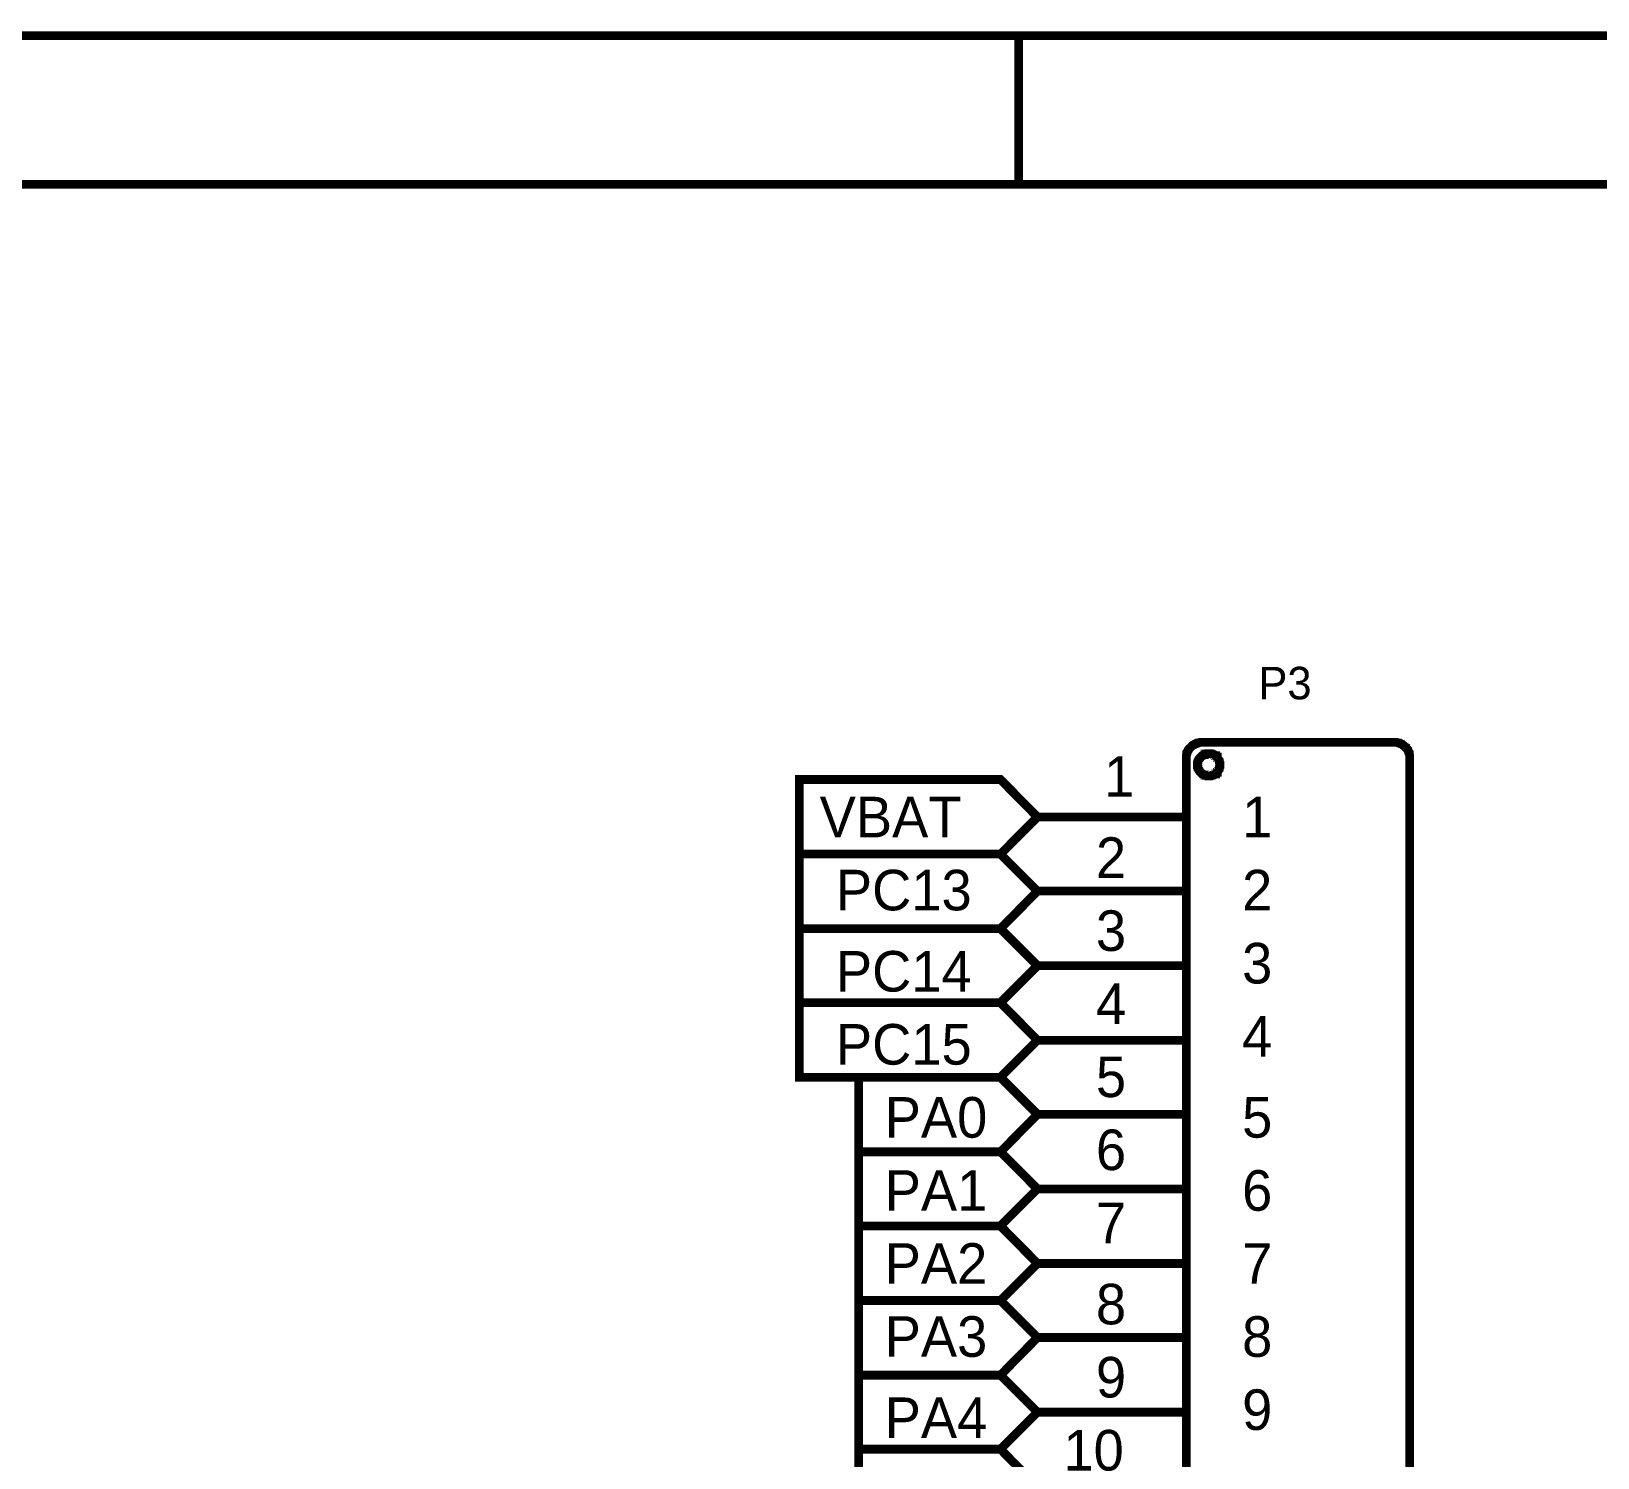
# Model space of a CAD drawing. Header units: millimetres. Extents: x 0 to 11.5, y 0 to 7.6.
# Drawn here: x 7.299 to 9.402, y 5.687 to 7.603 of the extents above; entities that cross this region are included whole.
import ezdxf

# ---------------------------------------------------------------- set-up
doc = ezdxf.new("R2010")
doc.units = ezdxf.units.MM
doc.header["$MEASUREMENT"] = 0
doc.layers.add('Sheet', color=255, linetype='Continuous')

msp = doc.modelspace()

# ---------------------------------------------------------------- linework, layer by layer
at = {"layer": 'Sheet'}
for points, const_width in [([(0, 7.5973), (11.5, 7.5973), (11.5, 0.002), (0, 0.002), (0, 7.5973)], 0.0118), ([(0, 7.5973), (0, 0.002), (11.5, 0.002), (11.5, 7.5973), (0, 7.5973), (0, 7.5973)], 0.0039), ([(0.2005, 7.3976), (11.3002, 7.3976), (11.3002, 0.2017), (0.2005, 0.2017), (0.2005, 7.3976)], 0.0118), ([(0.2005, 7.3976), (0.2005, 0.2017), (11.3002, 0.2017), (11.3002, 7.3976), (0.2005, 7.3976), (0.2005, 7.3976)], 0.0039), ([(8.3304, 6.498), (8.3304, 6.5982), (8.6005, 6.5982), (8.6502, 6.5478), (8.6005, 6.498), (8.3304, 6.498)], 0.0118), ([(8.3304, 6.498), (8.3304, 6.5982), (8.6005, 6.5982), (8.6502, 6.5478), (8.6005, 6.498), (8.3304, 6.498)], 0.0039), ([(8.3304, 6.3978), (8.3304, 6.498), (8.6005, 6.498), (8.6502, 6.4483), (8.6005, 6.3978), (8.3304, 6.3978)], 0.0118), ([(8.3304, 6.3978), (8.3304, 6.498), (8.6005, 6.498), (8.6502, 6.4483), (8.6005, 6.3978), (8.3304, 6.3978)], 0.0039), ([(8.3304, 6.2984), (8.3304, 6.3978), (8.6005, 6.3978), (8.6502, 6.3481), (8.6005, 6.2984), (8.3304, 6.2984)], 0.0118), ([(8.3304, 6.2984), (8.3304, 6.3978), (8.6005, 6.3978), (8.6502, 6.3481), (8.6005, 6.2984), (8.3304, 6.2984)], 0.0039), ([(8.3304, 6.1982), (8.3304, 6.2984), (8.6005, 6.2984), (8.6502, 6.2479), (8.6005, 6.1982), (8.3304, 6.1982)], 0.0118), ([(8.3304, 6.1982), (8.3304, 6.2984), (8.6005, 6.2984), (8.6502, 6.2479), (8.6005, 6.1982), (8.3304, 6.1982)], 0.0039), ([(8.4102, 6.098), (8.4102, 6.1982), (8.6005, 6.1982), (8.6502, 6.1484), (8.6005, 6.098), (8.4102, 6.098)], 0.0118), ([(8.4102, 6.098), (8.4102, 6.1982), (8.6005, 6.1982), (8.6502, 6.1484), (8.6005, 6.098), (8.4102, 6.098)], 0.0039), ([(8.4102, 5.9985), (8.4102, 6.098), (8.6005, 6.098), (8.6502, 6.0482), (8.6005, 5.9985), (8.4102, 5.9985)], 0.0118), ([(8.4102, 5.9985), (8.4102, 6.098), (8.6005, 6.098), (8.6502, 6.0482), (8.6005, 5.9985), (8.4102, 5.9985)], 0.0039), ([(8.4102, 5.8983), (8.4102, 5.9985), (8.6005, 5.9985), (8.6502, 5.9481), (8.6005, 5.8983), (8.4102, 5.8983)], 0.0118), ([(8.4102, 5.8983), (8.4102, 5.9985), (8.6005, 5.9985), (8.6502, 5.9481), (8.6005, 5.8983), (8.4102, 5.8983)], 0.0039), ([(8.4102, 5.7981), (8.4102, 5.8983), (8.6005, 5.8983), (8.6502, 5.8486), (8.6005, 5.7981), (8.4102, 5.7981)], 0.0118), ([(8.4102, 5.7981), (8.4102, 5.8983), (8.6005, 5.8983), (8.6502, 5.8486), (8.6005, 5.7981), (8.4102, 5.7981)], 0.0039), ([(8.4102, 5.6986), (8.4102, 5.7981), (8.6005, 5.7981), (8.6502, 5.7484), (8.6005, 5.6986), (8.4102, 5.6986)], 0.0118), ([(8.4102, 5.6986), (8.4102, 5.7981), (8.6005, 5.7981), (8.6502, 5.7484), (8.6005, 5.6986), (8.4102, 5.6986)], 0.0039), ([(8.4102, 5.5985), (8.4102, 5.6986), (8.6005, 5.6986), (8.6502, 5.6482), (8.6005, 5.5985), (8.4102, 5.5985)], 0.0118), ([(8.4102, 5.5985), (8.4102, 5.6986), (8.6005, 5.6986), (8.6502, 5.6482), (8.6005, 5.5985), (8.4102, 5.5985)], 0.0039)]:
    msp.add_lwpolyline(points, close=True, dxfattribs=dict(at, const_width=const_width))
for points, const_width in [([(8.625, 7.5973), (8.625, 7.3976)], 0.0118), ([(8.85, 6.6282), (8.85, 6.6289), (8.85, 6.6302), (8.85, 6.6309), (8.8507, 6.6323), (8.8507, 6.633), (8.8507, 6.6343), (8.8514, 6.635), (8.8514, 6.6357), (8.8521, 6.6371), (8.8528, 6.6377), (8.8528, 6.6384), (8.8534, 6.6391), (8.8541, 6.6398), (8.8548, 6.6405), (8.8555, 6.6411), (8.8562, 6.6418), (8.8569, 6.6425), (8.8575, 6.6432), (8.8582, 6.6439), (8.8589, 6.6445), (8.8603, 6.6452), (8.8609, 6.6452), (8.8616, 6.6459), (8.863, 6.6466), (8.8637, 6.6466), (8.8644, 6.6473), (8.8657, 6.6473), (8.8664, 6.6473), (8.8678, 6.648), (8.8684, 6.648), (8.8698, 6.648), (8.8705, 6.648)], 0.0118), ([(8.8705, 6.648), (9.1303, 6.648)], 0.0118), ([(9.1303, 6.648), (9.131, 6.648), (9.1324, 6.648), (9.133, 6.648), (9.1344, 6.6473), (9.1351, 6.6473), (9.1364, 6.6473), (9.1371, 6.6466), (9.1378, 6.6466), (9.1392, 6.6459), (9.1399, 6.6452), (9.1405, 6.6452), (9.1412, 6.6445), (9.1419, 6.6439), (9.1426, 6.6432), (9.1433, 6.6425), (9.1446, 6.6418), (9.1446, 6.6411), (9.1453, 6.6405), (9.146, 6.6398), (9.1467, 6.6391), (9.1474, 6.6384), (9.1474, 6.6377), (9.148, 6.6371), (9.1487, 6.6357), (9.1487, 6.635), (9.1494, 6.6343), (9.1494, 6.633), (9.1494, 6.6323), (9.1501, 6.6309), (9.1501, 6.6302), (9.1501, 6.6289), (9.1501, 6.6282)], 0.0118), ([(8.85, 4.5694), (8.85, 6.6282)], 0.0118), ([(8.865, 6.618), (8.865, 6.6187), (8.865, 6.6193), (8.865, 6.62), (8.865, 6.6207), (8.8657, 6.6214), (8.8657, 6.6221), (8.8657, 6.6234), (8.8664, 6.6241), (8.8664, 6.6241), (8.8671, 6.6248), (8.8671, 6.6255), (8.8678, 6.6261), (8.8678, 6.6268), (8.8684, 6.6275), (8.8691, 6.6282), (8.8691, 6.6282), (8.8698, 6.6289), (8.8705, 6.6296), (8.8712, 6.6302), (8.8719, 6.6302), (8.8725, 6.6309), (8.8732, 6.6309), (8.8739, 6.6316), (8.8746, 6.6316), (8.8746, 6.6323), (8.8759, 6.6323), (8.8766, 6.6323), (8.8773, 6.633), (8.878, 6.633), (8.8787, 6.633), (8.8794, 6.633), (8.88, 6.633)], 0.0118), ([(8.865, 6.618), (8.865, 6.6187), (8.865, 6.6193), (8.865, 6.62), (8.865, 6.6207), (8.8657, 6.6214), (8.8657, 6.6221), (8.8657, 6.6234), (8.8664, 6.6241), (8.8664, 6.6241), (8.8671, 6.6248), (8.8671, 6.6255), (8.8678, 6.6261), (8.8678, 6.6268), (8.8684, 6.6275), (8.8691, 6.6282), (8.8691, 6.6282), (8.8698, 6.6289), (8.8705, 6.6296), (8.8712, 6.6302), (8.8719, 6.6302), (8.8725, 6.6309), (8.8732, 6.6309), (8.8739, 6.6316), (8.8746, 6.6316), (8.8746, 6.6323), (8.8759, 6.6323), (8.8766, 6.6323), (8.8773, 6.633), (8.878, 6.633), (8.8787, 6.633), (8.8794, 6.633), (8.88, 6.633)], 0.0039), ([(8.88, 6.633), (8.88, 6.633)], 0.0118), ([(8.88, 6.633), (8.8807, 6.633), (8.8814, 6.633), (8.8828, 6.633), (8.8834, 6.633), (8.8841, 6.6323), (8.8848, 6.6323), (8.8855, 6.6323), (8.8862, 6.6316), (8.8869, 6.6316), (8.8875, 6.6309), (8.8882, 6.6309), (8.8889, 6.6302), (8.8896, 6.6302), (8.8896, 6.6296), (8.8903, 6.6289), (8.891, 6.6282), (8.8916, 6.6282), (8.8916, 6.6275), (8.8923, 6.6268), (8.8923, 6.6261), (8.893, 6.6255), (8.8937, 6.6248), (8.8937, 6.6241), (8.8937, 6.6241), (8.8944, 6.6234), (8.8944, 6.6221), (8.8944, 6.6214), (8.895, 6.6207), (8.895, 6.62), (8.895, 6.6193), (8.895, 6.6187), (8.895, 6.618)], 0.0118), ([(8.88, 6.633), (8.88, 6.633)], 0.0039), ([(8.88, 6.633), (8.8807, 6.633), (8.8814, 6.633), (8.8828, 6.633), (8.8834, 6.633), (8.8841, 6.6323), (8.8848, 6.6323), (8.8855, 6.6323), (8.8862, 6.6316), (8.8869, 6.6316), (8.8875, 6.6309), (8.8882, 6.6309), (8.8889, 6.6302), (8.8896, 6.6302), (8.8896, 6.6296), (8.8903, 6.6289), (8.891, 6.6282), (8.8916, 6.6282), (8.8916, 6.6275), (8.8923, 6.6268), (8.8923, 6.6261), (8.893, 6.6255), (8.8937, 6.6248), (8.8937, 6.6241), (8.8937, 6.6241), (8.8944, 6.6234), (8.8944, 6.6221), (8.8944, 6.6214), (8.895, 6.6207), (8.895, 6.62), (8.895, 6.6193), (8.895, 6.6187), (8.895, 6.618)], 0.0039), ([(9.1501, 6.6282), (9.1501, 6.6282), (9.1501, 6.6282), (9.1501, 6.6282), (9.1501, 6.6282), (9.1501, 6.6282), (9.1501, 6.6282), (9.1501, 6.6282), (9.1501, 6.6282), (9.1501, 6.6282), (9.1501, 6.6282), (9.1501, 6.6282), (9.1501, 6.6282), (9.1501, 6.6282), (9.1501, 6.6282), (9.1501, 6.6282), (9.1501, 6.6282), (9.1501, 6.6282), (9.1501, 6.6282), (9.1501, 6.6282), (9.1501, 6.6282), (9.1501, 6.6282), (9.1501, 6.6282), (9.1501, 6.6282), (9.1501, 6.6282), (9.1501, 6.6282), (9.1501, 6.6282), (9.1501, 6.6282), (9.1501, 6.6282), (9.1501, 6.6282), (9.1501, 6.6282), (9.1501, 6.6282), (9.1501, 6.6282)], 0.0118), ([(9.1501, 6.6282), (9.1501, 4.5694)], 0.0118), ([(8.88, 6.603), (8.8794, 6.603), (8.8787, 6.603), (8.878, 6.603), (8.8773, 6.603), (8.8766, 6.6037), (8.8759, 6.6037), (8.8746, 6.6037), (8.8746, 6.6043), (8.8739, 6.6043), (8.8732, 6.605), (8.8725, 6.605), (8.8719, 6.6057), (8.8712, 6.6057), (8.8705, 6.6064), (8.8698, 6.6071), (8.8691, 6.6077), (8.8691, 6.6077), (8.8684, 6.6084), (8.8678, 6.6091), (8.8678, 6.6098), (8.8671, 6.6105), (8.8671, 6.6112), (8.8664, 6.6118), (8.8664, 6.6118), (8.8657, 6.6125), (8.8657, 6.6139), (8.8657, 6.6146), (8.865, 6.6152), (8.865, 6.6159), (8.865, 6.6166), (8.865, 6.6173), (8.865, 6.618)], 0.0118), ([(8.865, 6.618), (8.865, 6.618)], 0.0118), ([(8.88, 6.603), (8.8794, 6.603), (8.8787, 6.603), (8.878, 6.603), (8.8773, 6.603), (8.8766, 6.6037), (8.8759, 6.6037), (8.8746, 6.6037), (8.8746, 6.6043), (8.8739, 6.6043), (8.8732, 6.605), (8.8725, 6.605), (8.8719, 6.6057), (8.8712, 6.6057), (8.8705, 6.6064), (8.8698, 6.6071), (8.8691, 6.6077), (8.8691, 6.6077), (8.8684, 6.6084), (8.8678, 6.6091), (8.8678, 6.6098), (8.8671, 6.6105), (8.8671, 6.6112), (8.8664, 6.6118), (8.8664, 6.6118), (8.8657, 6.6125), (8.8657, 6.6139), (8.8657, 6.6146), (8.865, 6.6152), (8.865, 6.6159), (8.865, 6.6166), (8.865, 6.6173), (8.865, 6.618)], 0.0039), ([(8.865, 6.618), (8.865, 6.618)], 0.0039), ([(8.895, 6.618), (8.895, 6.6173), (8.895, 6.6166), (8.895, 6.6159), (8.895, 6.6152), (8.8944, 6.6146), (8.8944, 6.6139), (8.8944, 6.6125), (8.8937, 6.6118), (8.8937, 6.6118), (8.8937, 6.6112), (8.893, 6.6105), (8.8923, 6.6098), (8.8923, 6.6091), (8.8916, 6.6084), (8.8916, 6.6077), (8.891, 6.6077), (8.8903, 6.6071), (8.8896, 6.6064), (8.8896, 6.6057), (8.8889, 6.6057), (8.8882, 6.605), (8.8875, 6.605), (8.8869, 6.6043), (8.8862, 6.6043), (8.8855, 6.6037), (8.8848, 6.6037), (8.8841, 6.6037), (8.8834, 6.603), (8.8828, 6.603), (8.8814, 6.603), (8.8807, 6.603), (8.88, 6.603)], 0.0118), ([(8.895, 6.618), (8.895, 6.6173), (8.895, 6.6166), (8.895, 6.6159), (8.895, 6.6152), (8.8944, 6.6146), (8.8944, 6.6139), (8.8944, 6.6125), (8.8937, 6.6118), (8.8937, 6.6118), (8.8937, 6.6112), (8.893, 6.6105), (8.8923, 6.6098), (8.8923, 6.6091), (8.8916, 6.6084), (8.8916, 6.6077), (8.891, 6.6077), (8.8903, 6.6071), (8.8896, 6.6064), (8.8896, 6.6057), (8.8889, 6.6057), (8.8882, 6.605), (8.8875, 6.605), (8.8869, 6.6043), (8.8862, 6.6043), (8.8855, 6.6037), (8.8848, 6.6037), (8.8841, 6.6037), (8.8834, 6.603), (8.8828, 6.603), (8.8814, 6.603), (8.8807, 6.603), (8.88, 6.603)], 0.0039), ([(8.895, 6.618), (8.895, 6.618), (8.895, 6.618), (8.895, 6.618), (8.895, 6.618), (8.895, 6.618), (8.895, 6.618), (8.895, 6.618), (8.895, 6.618), (8.895, 6.618), (8.895, 6.618), (8.895, 6.618), (8.895, 6.618), (8.895, 6.618), (8.895, 6.618), (8.895, 6.618), (8.895, 6.618), (8.895, 6.618), (8.895, 6.618), (8.895, 6.618), (8.895, 6.618), (8.895, 6.618), (8.895, 6.618), (8.895, 6.618), (8.895, 6.618), (8.895, 6.618), (8.895, 6.618), (8.895, 6.618), (8.895, 6.618), (8.895, 6.618), (8.895, 6.618), (8.895, 6.618), (8.895, 6.618)], 0.0118), ([(8.895, 6.618), (8.895, 6.618)], 0.0118), ([(8.895, 6.618), (8.895, 6.618), (8.895, 6.618), (8.895, 6.618), (8.895, 6.618), (8.895, 6.618), (8.895, 6.618), (8.895, 6.618), (8.895, 6.618), (8.895, 6.618), (8.895, 6.618), (8.895, 6.618), (8.895, 6.618), (8.895, 6.618), (8.895, 6.618), (8.895, 6.618), (8.895, 6.618), (8.895, 6.618), (8.895, 6.618), (8.895, 6.618), (8.895, 6.618), (8.895, 6.618), (8.895, 6.618), (8.895, 6.618), (8.895, 6.618), (8.895, 6.618), (8.895, 6.618), (8.895, 6.618), (8.895, 6.618), (8.895, 6.618), (8.895, 6.618), (8.895, 6.618), (8.895, 6.618)], 0.0039), ([(8.895, 6.618), (8.895, 6.618)], 0.0039), ([(8.6502, 6.5478), (8.7505, 6.5478)], 0.0118), ([(8.85, 6.5478), (8.7505, 6.5478)], 0.0118), ([(8.6502, 6.4483), (8.7505, 6.4483)], 0.0118), ([(8.85, 6.4483), (8.7505, 6.4483)], 0.0118), ([(8.6502, 6.3481), (8.7505, 6.3481)], 0.0118), ([(8.85, 6.3481), (8.7505, 6.3481)], 0.0118), ([(8.6502, 6.2479), (8.7505, 6.2479)], 0.0118), ([(8.85, 6.2479), (8.7505, 6.2479)], 0.0118), ([(8.6502, 6.1484), (8.7505, 6.1484)], 0.0118), ([(8.85, 6.1484), (8.7505, 6.1484)], 0.0118), ([(8.6502, 6.0482), (8.7505, 6.0482)], 0.0118), ([(8.85, 6.0482), (8.7505, 6.0482)], 0.0118), ([(8.6502, 5.9481), (8.7505, 5.9481)], 0.0118), ([(8.85, 5.9481), (8.7505, 5.9481)], 0.0118), ([(8.6502, 5.8486), (8.7505, 5.8486)], 0.0118), ([(8.85, 5.8486), (8.7505, 5.8486)], 0.0118), ([(8.6502, 5.7484), (8.7505, 5.7484)], 0.0118), ([(8.85, 5.7484), (8.7505, 5.7484)], 0.0118)]:
    msp.add_lwpolyline(points, dxfattribs=dict(at, const_width=const_width))

# ---------------------------------------------------------------- texts
for s, height, p in [('P3', 0.04362, (8.9469, 6.7059)), ('1', 0.0545, (8.7396, 6.575)), ('VBAT', 0.05452, (8.3577, 6.5205)), ('1', 0.0545, (8.925, 6.5205)), ('2', 0.0545, (8.7287, 6.466)), ('PC13', 0.05452, (8.3795, 6.4224)), ('2', 0.0545, (8.925, 6.4224)), ('3', 0.0545, (8.7287, 6.3679)), ('3', 0.0545, (8.925, 6.3242)), ('PC14', 0.05452, (8.3795, 6.3133)), ('4', 0.0545, (8.7287, 6.2697)), ('PC15', 0.05452, (8.3795, 6.2152)), ('4', 0.0545, (8.925, 6.2261)), ('5', 0.0545, (8.7287, 6.1716)), ('PA0', 0.05452, (8.445, 6.1171)), ('5', 0.0545, (8.925, 6.1171)), ('6', 0.0545, (8.7287, 6.0735)), ('PA1', 0.05452, (8.445, 6.0189)), ('6', 0.0545, (8.925, 6.0189)), ('7', 0.0545, (8.7287, 5.9753)), ('PA2', 0.05452, (8.445, 5.9208)), ('7', 0.0545, (8.925, 5.9208)), ('8', 0.0545, (8.7287, 5.8663)), ('PA3', 0.05452, (8.445, 5.8227)), ('8', 0.0545, (8.925, 5.8227)), ('9', 0.0545, (8.7287, 5.7681)), ('PA4', 0.05452, (8.445, 5.7136)), ('9', 0.0545, (8.925, 5.7245)), ('10', 0.05452, (8.685, 5.67))]:
    msp.add_text(s, height=height, dxfattribs=at).set_placement(p)

doc.saveas('drawing.dxf')
